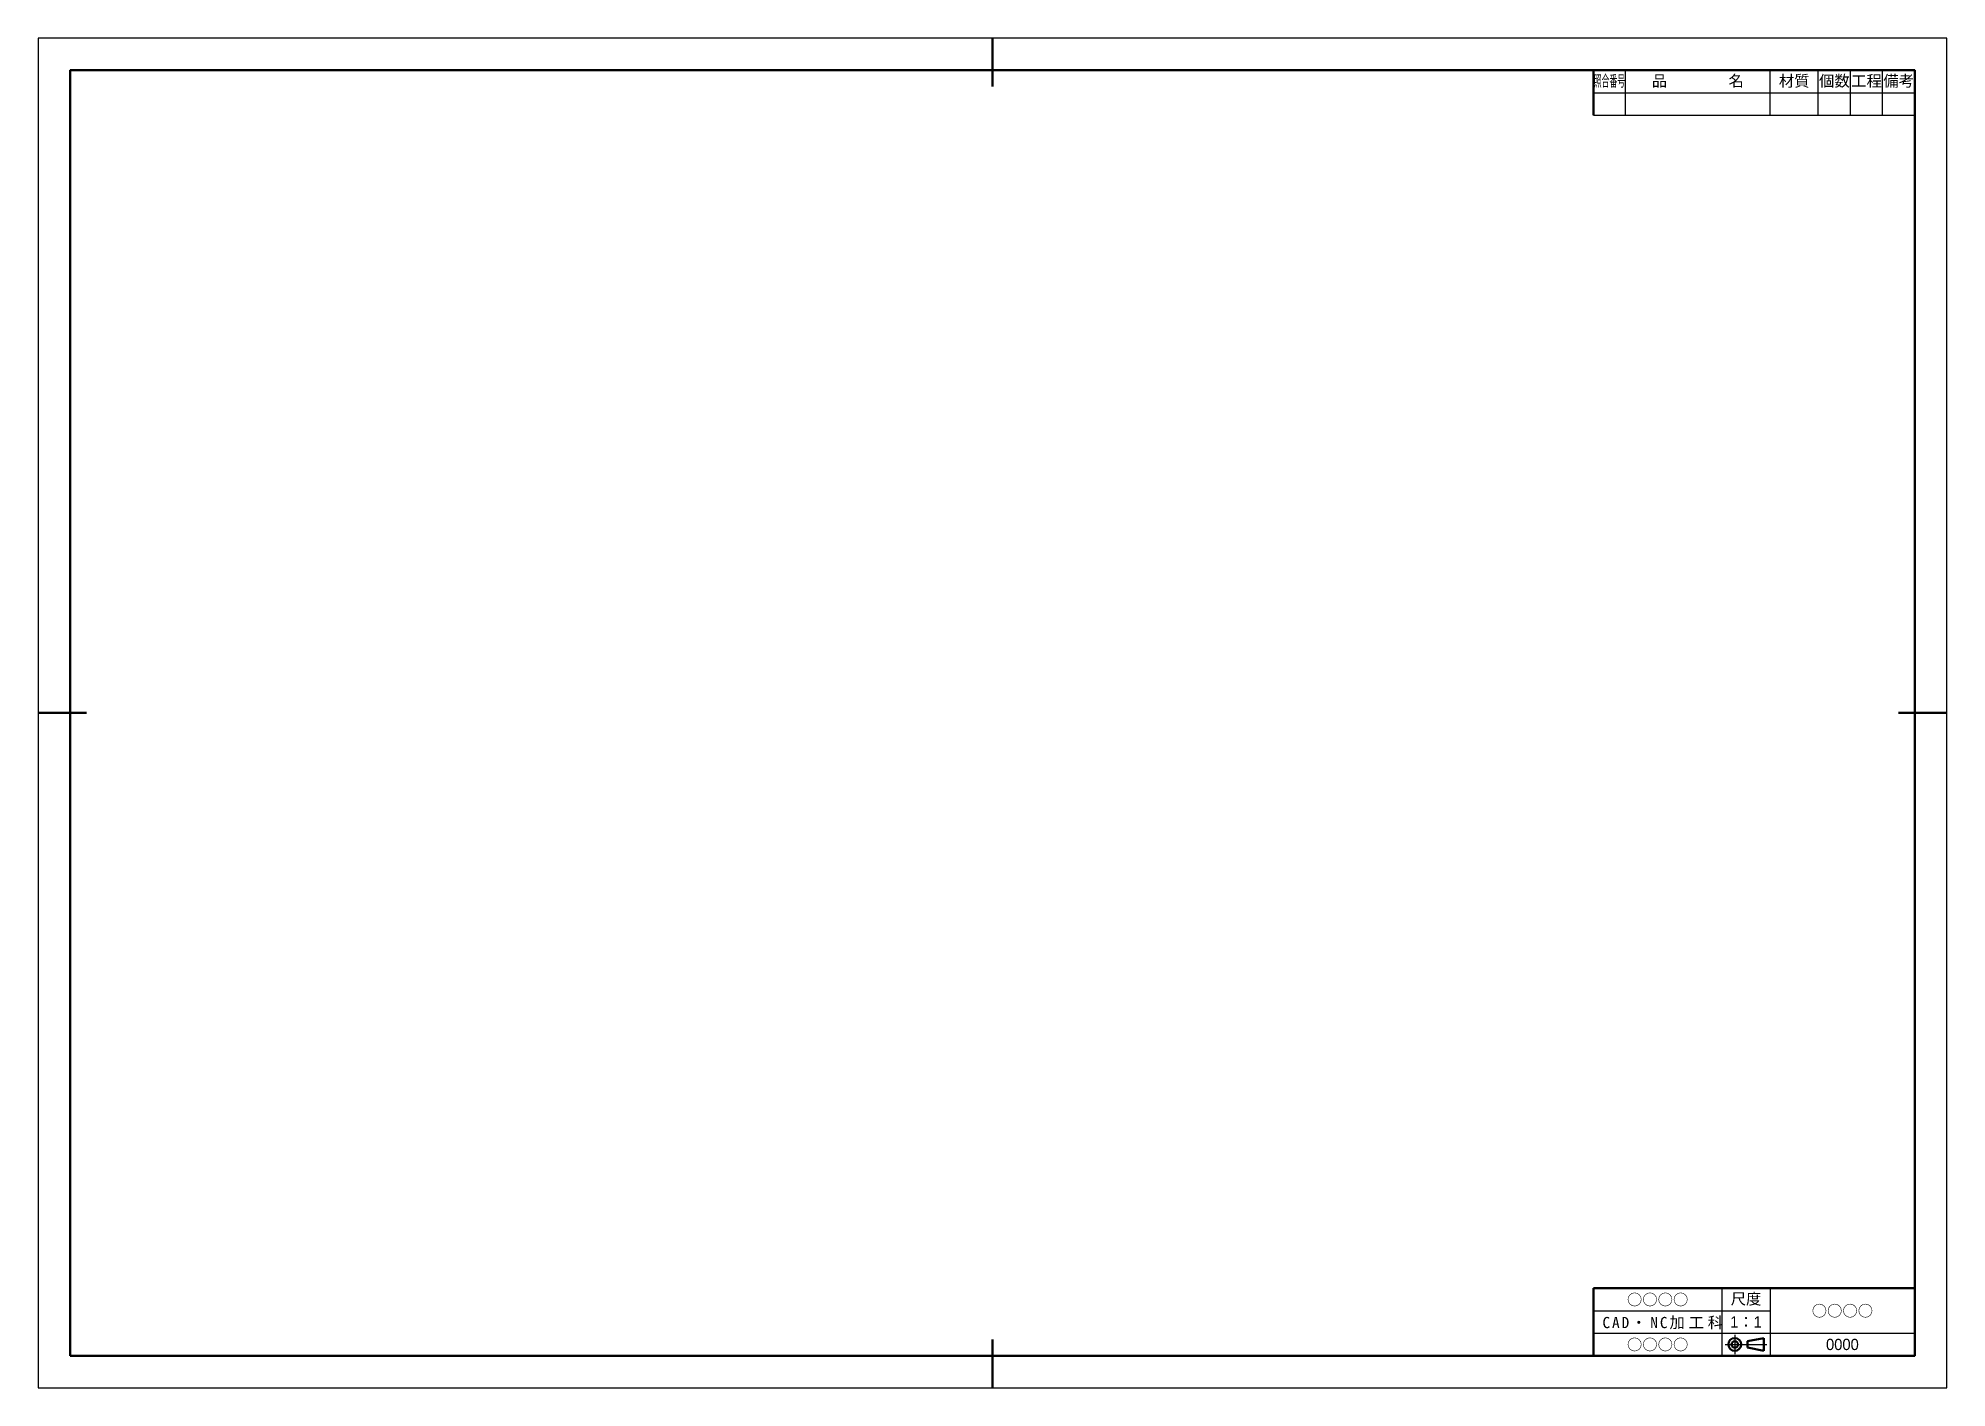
# Paper-space layout 'Ａ2' of a CAD drawing. Header units: millimetres. Extents: x 15 to 609, y 10 to 430.
import ezdxf
from ezdxf.enums import TextEntityAlignment as Align

# ---------------------------------------------------------------- set-up
doc = ezdxf.new("R2010")
doc.units = ezdxf.units.MM
doc.linetypes.add('CENTER2', pattern=[28.575, 19.05, -3.175, 3.175, -3.175])
doc.layers.get('0').update_dxf_attribs({"lineweight": 25})
for name, color, linetype, lineweight in [('01外径線', 7, 'Continuous', 50), ('02図枠', 7, 'Continuous', 50), ('03細線', 6, 'Continuous', 25), ('05中心線', 1, 'CENTER2', 25), ('08注記', 7, 'Continuous', 25)]:
    doc.layers.add(name, color=color, linetype=linetype, lineweight=lineweight)
doc.styles.add('MSゴシック-3.5', font='MS Gothic.ttf')
doc.styles.add('横文字', font='MS PGothic.ttf')

# ---------------------------------------------------------------- blocks, each defined once
blk = doc.blocks.new('図枠Ａ２')
blk.add_lwpolyline([(0, 0), (594, 0), (594, 420), (0, 420)], close=True)
at = {"layer": '01外径線'}
for p, q in [((532, 14.5), (537, 15.5)), ((532, 14.5), (532, 12.5)), ((532, 12.5), (537, 11.5)), ((537, 15.5), (537, 11.5))]:
    blk.add_line(p, q, dxfattribs=at)
for radius in [2, 1]:
    blk.add_circle((528, 13.5), radius, dxfattribs=at)
at = {"layer": '02図枠'}
for p, q in [((297, 420), (297, 405)), ((484, 396), (484, 410)), ((0, 210), (15, 210)), ((594, 210), (579, 210)), ((484, 31), (584, 31)), ((484, 31), (484, 10)), ((297, 0), (297, 15))]:
    blk.add_line(p, q, dxfattribs=at)
blk.add_lwpolyline([(10, 10), (584, 10), (584, 410), (10, 410)], close=True, dxfattribs=at)
at = {"layer": '03細線'}
for p, q in [((494, 396), (494, 410)), ((539, 396), (539, 410)), ((554, 396), (554, 410)), ((564, 396), (564, 410)), ((574, 396), (574, 410)), ((484, 403), (584, 403)), ((484, 396), (584, 396)), ((524, 31), (524, 10)), ((539, 31), (539, 10)), ((484, 24), (539, 24)), ((484, 17), (584, 17))]:
    blk.add_line(p, q, dxfattribs=at)
at = {"layer": '05中心線'}
for p, q in [((525, 13.5), (538, 13.5)), ((528, 16.5), (528, 10.5))]:
    blk.add_line(p, q, dxfattribs=at)
at = {"style": '横文字'}
for tag, p in [('作成日', (504, 27.5)), ('図名（名称）', (561.5, 24)), ('尺度', (531.5, 20.5)), ('氏名', (504, 13.5)), ('図番', (561.5, 13.5))]:
    blk.add_attdef(tag, text='', height=3.5, dxfattribs=at).set_placement(p, align=Align.MIDDLE)
at = {"layer": '08注記', "char_height": 3.5, "attachment_point": 5, "style": 'MSゴシック-3.5'}
for s, width, insert in [('{\\W0.5;照合番号}', 9.8766, (489, 406.5)), ('品\u3000\u3000\u3000\u3000名', 44.8824, (516.5, 406.5)), ('材質', 14.9718, (546.5, 406.5)), ('個数', 9.9821, (559, 406.5)), ('工程', 9.9821, (569, 406.5)), ('備考', 9.9821, (579, 406.5)), ('尺度', 14.6572, (531.5, 27.5)), ('{\\T1.25;CAD・NC加工科}', 47.6298, (506.2, 20.12))]:
    blk.add_mtext_dynamic_manual_height_columns(s, width=width, gutter_width=17.5, heights=[0], dxfattribs=dict(at, insert=insert))

psp = doc.layouts.new('Ａ2')

# ---------------------------------------------------------------- block references
psp.add_blockref('図枠Ａ２', (15.07, 10.13)).add_auto_attribs({'尺度': '1：1', '氏名': '○○○○', '作成日': '○○○○', '図名（名称）': '○○○○', '図番': '0000'})

doc.saveas('drawing.dxf')
